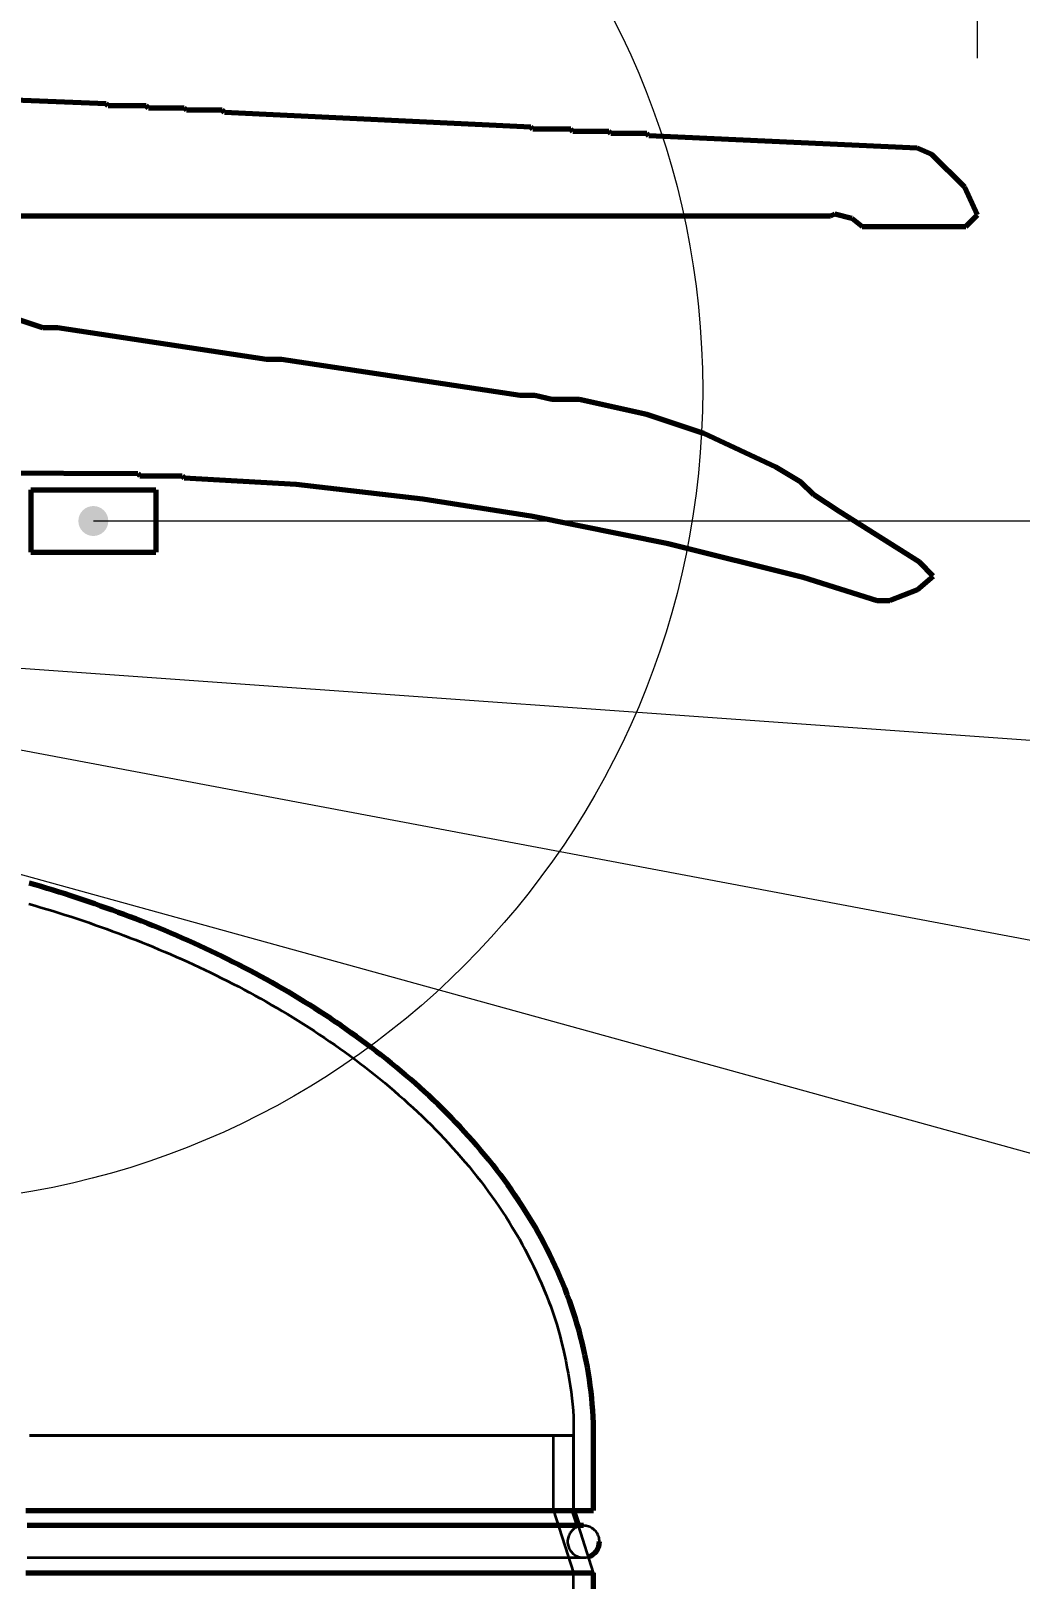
# Model space of a CAD drawing. Header units: millimetres. Extents: x 0 to 2382, y 0 to 420.
# Drawn here: x 174.9 to 214.5, y 311.4 to 373.4 of the extents above; entities that cross this region are included whole.
import ezdxf

# ---------------------------------------------------------------- set-up
doc = ezdxf.new("R2010")
doc.units = ezdxf.units.MM
doc.linetypes.add('IRAM-E-TRAZOS', pattern=[5, 4, -1])
for name, color, linetype, lineweight in [('01-VISIBLE', 7, 'CONTINUOUS', 70), ('02-OCULTA', 4, 'IRAM-E-TRAZOS', 35), ('04-COTA', 3, 'CONTINUOUS', 18), ('08-FINA', 5, 'CONTINUOUS', 18)]:
    doc.layers.add(name, color=color, linetype=linetype, lineweight=lineweight)
doc.styles.add('ISO3098', font='isocpeur.ttf')
doc.dimstyles.new('FLAMA-IRAM', dxfattribs={"dimtxt": 3.5, "dimasz": 3.5, "dimexe": 2, "dimexo": 1.5, "dimgap": 1, "dimtad": 1, "dimdec": 1, "dimtxsty": 'ISO3098', "dimblk": 'IRAM_FLECHA', "dimblk1": 'IRAM_FLECHA', "dimblk2": 'IRAM_FLECHA', "dimcen": 2.5, "dimclrd": 256, "dimclre": 256, "dimclrt": 256, "dimazin": 3, "dimtfac": 1, "dimtmove": 0, "dimatfit": 3, "dimlwd": 18, "dimlwe": 18})

# ---------------------------------------------------------------- blocks, each defined once
blk = doc.blocks.new('IRAM_FLECHA')
blk.add_solid([(0, 0), (-1, 0.125), (-1, -0.125)])

msp = doc.modelspace()

# ---------------------------------------------------------------- hatches: boundary and pattern name
at = {"layer": '08-FINA'}
h = msp.add_hatch(color=7, dxfattribs=at)
h.dxf.hatch_style = 1
edge = h.paths.add_edge_path()
edge.add_arc((177.372, 353.771), 0.6, 0, 360)

# ---------------------------------------------------------------- linework, layer by layer
at = {"layer": '01-VISIBLE'}
for p, q in [((177.882, 370.486), (171.787, 370.741)), ((177.967, 370.406), (177.882, 370.486)), ((179.492, 370.406), (177.967, 370.406)), ((179.577, 370.321), (179.492, 370.406)), ((181.017, 370.321), (179.577, 370.321)), ((181.102, 370.236), (181.017, 370.321)), ((182.542, 370.236), (181.102, 370.236)), ((182.627, 370.151), (182.542, 370.236)), ((194.902, 369.556), (182.627, 370.151)), ((194.987, 369.471), (194.902, 369.556)), ((196.512, 369.471), (194.987, 369.471)), ((196.597, 369.386), (196.512, 369.471)), ((198.032, 369.386), (196.597, 369.386)), ((198.117, 369.301), (198.032, 369.386)), ((199.557, 369.301), (198.117, 369.301)), ((199.642, 369.216), (199.557, 369.301)), ((210.397, 368.711), (199.642, 369.216)), ((210.987, 368.456), (210.397, 368.711)), ((212.302, 367.146), (210.987, 368.456)), ((212.807, 366.041), (212.302, 367.146)), ((206.922, 366.001), (207.092, 366.086)), ((207.092, 366.086), (207.772, 365.916)), ((173.057, 366.001), (206.922, 366.001)), ((207.772, 365.916), (208.192, 365.576)), ((208.192, 365.576), (212.342, 365.576)), ((212.342, 365.576), (212.807, 366.041)), ((175.342, 361.516), (169.927, 363.291)), ((175.937, 361.516), (175.342, 361.516)), ((184.317, 360.246), (175.937, 361.516)), ((184.912, 360.246), (184.317, 360.246)), ((194.477, 358.806), (184.912, 360.246)), ((195.072, 358.806), (194.477, 358.806)), ((195.747, 358.636), (195.072, 358.806)), ((196.847, 358.636), (195.747, 358.636)), ((199.557, 358.041), (196.847, 358.636)), ((201.842, 357.281), (199.557, 358.041)), ((204.722, 355.926), (201.842, 357.281)), ((168.007, 355.734), (179.152, 355.671)), ((179.152, 355.671), (179.237, 355.586)), ((179.237, 355.586), (180.932, 355.586)), ((180.932, 355.586), (181.017, 355.501)), ((205.737, 355.331), (204.722, 355.926)), ((174.872, 355.021), (179.872, 355.021)), ((181.017, 355.501), (185.502, 355.246)), ((185.502, 355.246), (190.582, 354.656)), ((206.247, 354.826), (205.737, 355.331)), ((190.582, 354.656), (194.902, 353.976)), ((207.262, 354.146), (206.247, 354.826)), ((194.902, 353.976), (200.407, 352.876)), ((210.482, 352.116), (207.262, 354.146)), ((174.872, 352.521), (179.872, 352.521)), ((200.407, 352.876), (205.822, 351.521)), ((211.032, 351.566), (210.482, 352.116)), ((205.822, 351.521), (208.787, 350.591)), ((210.397, 351.016), (211.032, 351.566)), ((208.787, 350.591), (209.297, 350.591)), ((209.297, 350.591), (210.397, 351.016)), ((197.422, 314.114), (197.422, 317.114)), ((196.817, 313.504), (196.622, 314.114)), ((197.422, 285.536), (197.422, 311.614))]:
    msp.add_line(p, q, dxfattribs=at)
for points in [[(174.872, 355.021), (174.872, 354.771), (174.872, 354.521), (174.872, 354.271), (174.872, 354.021), (174.872, 353.771), (174.872, 353.521), (174.872, 353.271), (174.872, 353.021), (174.872, 352.771), (174.872, 352.521)], [(179.872, 355.021), (179.872, 354.771), (179.872, 354.521), (179.872, 354.271), (179.872, 354.021), (179.872, 353.771), (179.872, 353.521), (179.872, 353.271), (179.872, 353.021), (179.872, 352.771), (179.872, 352.521)], [(197.422, 317.114), (197.42, 317.366), (197.414, 317.616), (197.403, 317.867), (197.389, 318.118), (197.371, 318.368), (197.348, 318.618), (197.322, 318.868), (197.291, 319.117), (197.256, 319.366), (197.218, 319.614), (197.175, 319.861), (197.129, 320.108), (197.079, 320.354), (197.025, 320.599), (196.967, 320.843), (196.905, 321.087), (196.84, 321.329), (196.77, 321.57), (196.698, 321.811), (196.621, 322.05), (196.541, 322.288), (196.458, 322.525), (196.371, 322.76), (196.28, 322.994), (196.187, 323.227), (196.089, 323.459), (195.989, 323.689), (195.886, 323.918), (195.779, 324.145), (195.669, 324.371), (195.556, 324.595), (195.441, 324.818), (195.322, 325.039), (195.2, 325.258), (195.076, 325.476), (194.949, 325.693), (194.819, 325.908), (194.686, 326.121), (194.551, 326.332), (194.413, 326.542), (194.272, 326.75), (194.13, 326.957), (193.984, 327.161), (193.837, 327.364), (193.687, 327.566), (193.535, 327.766), (193.38, 327.963), (193.224, 328.16), (193.065, 328.354), (192.904, 328.547), (192.741, 328.738), (192.577, 328.927), (192.41, 329.115), (192.241, 329.301), (192.07, 329.485), (191.898, 329.668), (191.724, 329.848), (191.548, 330.027), (191.37, 330.205), (191.191, 330.38), (191.01, 330.554), (190.827, 330.727), (190.643, 330.897), (190.457, 331.066), (190.27, 331.233), (190.081, 331.399), (189.891, 331.563), (189.7, 331.725), (189.507, 331.886), (189.312, 332.045), (189.117, 332.202), (188.92, 332.358), (188.722, 332.512), (188.522, 332.665), (188.322, 332.816), (188.12, 332.965), (187.917, 333.113), (187.713, 333.259), (187.508, 333.403), (187.301, 333.547), (187.094, 333.688), (186.886, 333.828), (186.676, 333.967), (186.466, 334.104), (186.255, 334.239), (186.042, 334.373), (185.829, 334.505), (185.615, 334.636), (185.4, 334.766), (185.184, 334.894), (184.967, 335.02), (184.749, 335.145), (184.531, 335.269), (184.311, 335.391), (184.091, 335.512), (183.87, 335.631), (183.649, 335.749), (183.426, 335.865), (183.203, 335.98), (182.979, 336.094), (182.755, 336.207), (182.53, 336.318), (182.304, 336.427), (182.077, 336.536), (181.85, 336.643), (181.623, 336.748), (181.394, 336.853), (181.165, 336.956), (180.936, 337.057), (180.706, 337.158), (180.475, 337.256), (180.244, 337.354), (180.012, 337.45), (179.779, 337.544), (179.546, 337.638), (179.312, 337.729), (179.078, 337.82), (178.843, 337.909), (178.608, 337.997), (178.373, 338.084), (178.137, 338.17), (177.901, 338.255), (177.664, 338.339), (177.427, 338.422), (177.19, 338.504), (176.952, 338.585), (176.714, 338.665), (176.476, 338.744), (176.238, 338.822), (175.998, 338.899), (175.759, 338.974), (175.519, 339.048), (175.278, 339.119), (175.037, 339.189), (174.796, 339.257)], [(174.672, 314.114), (174.922, 314.114), (175.172, 314.114), (175.422, 314.114), (175.672, 314.114), (175.922, 314.114), (176.172, 314.114), (176.422, 314.114), (176.672, 314.114), (176.922, 314.114), (177.172, 314.114), (177.422, 314.114), (177.672, 314.114), (177.922, 314.114), (178.172, 314.114), (178.422, 314.114), (178.672, 314.114), (178.922, 314.114), (179.172, 314.114), (179.422, 314.114), (179.672, 314.114), (179.922, 314.114), (180.172, 314.114), (180.422, 314.114), (180.672, 314.114), (180.922, 314.114), (181.172, 314.114), (181.422, 314.114), (181.672, 314.114), (181.922, 314.114), (182.172, 314.114), (182.422, 314.114), (182.672, 314.114), (182.922, 314.114), (183.172, 314.114), (183.422, 314.114), (183.672, 314.114), (183.922, 314.114), (184.172, 314.114), (184.422, 314.114), (184.672, 314.114), (184.922, 314.114), (185.172, 314.114), (185.422, 314.114), (185.672, 314.114), (185.922, 314.114), (186.172, 314.114), (186.422, 314.114), (186.672, 314.114), (186.922, 314.114), (187.172, 314.114), (187.422, 314.114), (187.672, 314.114), (187.922, 314.114), (188.172, 314.114), (188.422, 314.114), (188.672, 314.114), (188.922, 314.114), (189.172, 314.114), (189.422, 314.114), (189.672, 314.114), (189.922, 314.114), (190.172, 314.114), (190.422, 314.114), (190.672, 314.114), (190.922, 314.114), (191.172, 314.114), (191.422, 314.114), (191.672, 314.114), (191.922, 314.114), (192.172, 314.114), (192.422, 314.114), (192.672, 314.114), (192.922, 314.114), (193.172, 314.114), (193.422, 314.114), (193.672, 314.114), (193.922, 314.114), (194.172, 314.114), (194.422, 314.114), (194.672, 314.114), (194.922, 314.114), (195.172, 314.114), (195.422, 314.114), (195.672, 314.114), (195.922, 314.114), (196.172, 314.114), (196.422, 314.114), (196.672, 314.114), (196.922, 314.114), (197.172, 314.114), (197.422, 314.114)], [(197.022, 313.504), (196.771, 313.504), (196.52, 313.504), (196.27, 313.504), (196.019, 313.504), (195.768, 313.504), (195.518, 313.504), (195.267, 313.504), (195.016, 313.504), (194.766, 313.504), (194.515, 313.504), (194.264, 313.504), (194.014, 313.504), (193.763, 313.504), (193.512, 313.504), (193.262, 313.504), (193.011, 313.504), (192.76, 313.504), (192.51, 313.504), (192.259, 313.504), (192.008, 313.504), (191.758, 313.504), (191.507, 313.504), (191.256, 313.504), (191.006, 313.504), (190.755, 313.504), (190.504, 313.504), (190.254, 313.504), (190.003, 313.504), (189.752, 313.504), (189.502, 313.504), (189.251, 313.504), (189, 313.504), (188.75, 313.504), (188.499, 313.504), (188.248, 313.504), (187.998, 313.504), (187.747, 313.504), (187.497, 313.504), (187.246, 313.504), (186.995, 313.504), (186.745, 313.504), (186.494, 313.504), (186.243, 313.504), (185.993, 313.504), (185.742, 313.504), (185.491, 313.504), (185.241, 313.504), (184.99, 313.504), (184.739, 313.504), (184.489, 313.504), (184.238, 313.504), (183.987, 313.504), (183.737, 313.504), (183.486, 313.504), (183.235, 313.504), (182.985, 313.504), (182.734, 313.504), (182.483, 313.504), (182.233, 313.504), (181.982, 313.504), (181.731, 313.504), (181.481, 313.504), (181.23, 313.504), (180.979, 313.504), (180.729, 313.504), (180.478, 313.504), (180.227, 313.504), (179.977, 313.504), (179.726, 313.504), (179.475, 313.504), (179.225, 313.504), (178.974, 313.504), (178.723, 313.504), (178.473, 313.504), (178.222, 313.504), (177.971, 313.504), (177.721, 313.504), (177.47, 313.504), (177.219, 313.504), (176.969, 313.504), (176.718, 313.504), (176.467, 313.504), (176.217, 313.504), (175.966, 313.504), (175.715, 313.504), (175.465, 313.504), (175.214, 313.504), (174.963, 313.504), (174.713, 313.504)], [(197.022, 313.504), (196.988, 313.504), (196.953, 313.504), (196.919, 313.504), (196.885, 313.504), (196.851, 313.504), (196.817, 313.504)], [(174.672, 311.614), (174.922, 311.614), (175.172, 311.614), (175.422, 311.614), (175.672, 311.614), (175.922, 311.614), (176.172, 311.614), (176.422, 311.614), (176.672, 311.614), (176.922, 311.614), (177.172, 311.614), (177.422, 311.614), (177.672, 311.614), (177.922, 311.614), (178.172, 311.614), (178.422, 311.614), (178.672, 311.614), (178.922, 311.614), (179.172, 311.614), (179.422, 311.614), (179.672, 311.614), (179.922, 311.614), (180.172, 311.614), (180.422, 311.614), (180.672, 311.614), (180.922, 311.614), (181.172, 311.614), (181.422, 311.614), (181.672, 311.614), (181.922, 311.614), (182.172, 311.614), (182.422, 311.614), (182.672, 311.614), (182.922, 311.614), (183.172, 311.614), (183.422, 311.614), (183.672, 311.614), (183.922, 311.614), (184.172, 311.614), (184.422, 311.614), (184.672, 311.614), (184.922, 311.614), (185.172, 311.614), (185.422, 311.614), (185.672, 311.614), (185.922, 311.614), (186.172, 311.614), (186.422, 311.614), (186.672, 311.614), (186.922, 311.614), (187.172, 311.614), (187.422, 311.614), (187.672, 311.614), (187.922, 311.614), (188.172, 311.614), (188.422, 311.614), (188.672, 311.614), (188.922, 311.614), (189.172, 311.614), (189.422, 311.614), (189.672, 311.614), (189.922, 311.614), (190.172, 311.614), (190.422, 311.614), (190.672, 311.614), (190.922, 311.614), (191.172, 311.614), (191.422, 311.614), (191.672, 311.614), (191.922, 311.614), (192.172, 311.614), (192.422, 311.614), (192.672, 311.614), (192.922, 311.614), (193.172, 311.614), (193.422, 311.614), (193.672, 311.614), (193.922, 311.614), (194.172, 311.614), (194.422, 311.614), (194.672, 311.614), (194.922, 311.614), (195.172, 311.614), (195.422, 311.614), (195.672, 311.614), (195.922, 311.614), (196.172, 311.614), (196.422, 311.614), (196.672, 311.614), (196.922, 311.614), (197.172, 311.614), (197.422, 311.614)]]:
    msp.add_lwpolyline(points, dxfattribs=at)
msp.add_arc((197.022, 312.864), 0.64, -72.25533, 0, dxfattribs=at)
at = {"layer": '02-OCULTA'}
for p, q in [((177.882, 370.486), (171.787, 370.741)), ((177.967, 370.406), (177.882, 370.486)), ((179.492, 370.406), (177.967, 370.406)), ((179.577, 370.321), (179.492, 370.406)), ((181.017, 370.321), (179.577, 370.321)), ((181.102, 370.236), (181.017, 370.321)), ((182.542, 370.236), (181.102, 370.236)), ((182.627, 370.151), (182.542, 370.236)), ((194.902, 369.556), (182.627, 370.151)), ((194.987, 369.471), (194.902, 369.556)), ((196.512, 369.471), (194.987, 369.471)), ((196.597, 369.386), (196.512, 369.471)), ((198.032, 369.386), (196.597, 369.386)), ((198.117, 369.301), (198.032, 369.386)), ((199.557, 369.301), (198.117, 369.301)), ((199.642, 369.216), (199.557, 369.301)), ((210.397, 368.711), (199.642, 369.216)), ((210.987, 368.456), (210.397, 368.711)), ((212.302, 367.146), (210.987, 368.456)), ((212.807, 366.041), (212.302, 367.146)), ((206.922, 366.001), (207.092, 366.086)), ((207.092, 366.086), (207.772, 365.916)), ((173.057, 366.001), (206.922, 366.001)), ((207.772, 365.916), (208.192, 365.576)), ((208.192, 365.576), (212.342, 365.576)), ((212.342, 365.576), (212.807, 366.041)), ((175.342, 361.516), (169.927, 363.291)), ((175.937, 361.516), (175.342, 361.516)), ((184.317, 360.246), (175.937, 361.516)), ((184.912, 360.246), (184.317, 360.246)), ((194.477, 358.806), (184.912, 360.246)), ((195.072, 358.806), (194.477, 358.806)), ((195.747, 358.636), (195.072, 358.806)), ((196.847, 358.636), (195.747, 358.636)), ((199.557, 358.041), (196.847, 358.636)), ((201.842, 357.281), (199.557, 358.041)), ((204.722, 355.926), (201.842, 357.281)), ((164.082, 355.756), (179.152, 355.671)), ((179.152, 355.671), (179.237, 355.586)), ((179.237, 355.586), (180.932, 355.586)), ((180.932, 355.586), (181.017, 355.501)), ((205.737, 355.331), (204.722, 355.926)), ((181.017, 355.501), (185.502, 355.246)), ((185.502, 355.246), (190.582, 354.656)), ((206.247, 354.826), (205.737, 355.331)), ((190.582, 354.656), (194.902, 353.976)), ((207.262, 354.146), (206.247, 354.826)), ((194.902, 353.976), (200.407, 352.876)), ((210.482, 352.116), (207.262, 354.146)), ((200.407, 352.876), (205.822, 351.521)), ((211.032, 351.566), (210.482, 352.116)), ((205.822, 351.521), (208.787, 350.591)), ((210.397, 351.016), (211.032, 351.566)), ((208.787, 350.591), (209.297, 350.591)), ((209.297, 350.591), (210.397, 351.016)), ((195.822, 314.114), (195.822, 317.114)), ((196.622, 314.114), (196.622, 317.114)), ((196.622, 317.114), (196.622, 314.114)), ((195.822, 314.114), (196.622, 311.614)), ((197.422, 311.614), (196.817, 313.504)), ((196.622, 153.471), (196.622, 311.614))]:
    msp.add_line(p, q, dxfattribs=at)
for points in [[(174.872, 352.521), (174.872, 352.771), (174.872, 353.021), (174.872, 353.271), (174.872, 353.521), (174.872, 353.771), (174.872, 354.021), (174.872, 354.271), (174.872, 354.521), (174.872, 354.771), (174.872, 355.021)], [(179.872, 352.521), (179.872, 352.771), (179.872, 353.021), (179.872, 353.271), (179.872, 353.521), (179.872, 353.771), (179.872, 354.021), (179.872, 354.271), (179.872, 354.521), (179.872, 354.771), (179.872, 355.021)], [(174.79, 338.428), (175.031, 338.358), (175.272, 338.287), (175.513, 338.214), (175.753, 338.141), (175.993, 338.066), (176.232, 337.99), (176.471, 337.913), (176.709, 337.834), (176.948, 337.754), (177.185, 337.673), (177.423, 337.591), (177.66, 337.508), (177.896, 337.423), (178.132, 337.337), (178.367, 337.25), (178.603, 337.161), (178.837, 337.071), (179.071, 336.98), (179.305, 336.888), (179.538, 336.794), (179.77, 336.699), (180.002, 336.602), (180.233, 336.505), (180.464, 336.405), (180.694, 336.305), (180.924, 336.203), (181.153, 336.1), (181.381, 335.996), (181.609, 335.89), (181.836, 335.783), (182.063, 335.674), (182.288, 335.564), (182.514, 335.452), (182.738, 335.339), (182.962, 335.225), (183.184, 335.109), (183.407, 334.992), (183.628, 334.874), (183.849, 334.754), (184.068, 334.632), (184.287, 334.509), (184.506, 334.385), (184.723, 334.259), (184.939, 334.131), (185.155, 334.002), (185.369, 333.872), (185.583, 333.74), (185.796, 333.606), (186.007, 333.471), (186.218, 333.334), (186.428, 333.196), (186.637, 333.056), (186.844, 332.915), (187.051, 332.772), (187.256, 332.627), (187.46, 332.481), (187.663, 332.333), (187.865, 332.184), (188.066, 332.033), (188.265, 331.88), (188.463, 331.726), (188.66, 331.57), (188.856, 331.412), (189.05, 331.253), (189.242, 331.092), (189.434, 330.929), (189.623, 330.764), (189.812, 330.598), (189.998, 330.43), (190.184, 330.26), (190.367, 330.089), (190.549, 329.916), (190.729, 329.741), (190.908, 329.564), (191.085, 329.386), (191.26, 329.206), (191.433, 329.024), (191.604, 328.84), (191.773, 328.654), (191.941, 328.467), (192.106, 328.278), (192.269, 328.087), (192.43, 327.894), (192.589, 327.7), (192.746, 327.503), (192.9, 327.305), (193.052, 327.106), (193.202, 326.904), (193.35, 326.701), (193.495, 326.496), (193.637, 326.289), (193.777, 326.08), (193.914, 325.87), (194.049, 325.658), (194.18, 325.444), (194.309, 325.228), (194.435, 325.011), (194.558, 324.792), (194.677, 324.571), (194.794, 324.348), (194.907, 324.124), (195.018, 323.899), (195.125, 323.672), (195.23, 323.443), (195.331, 323.214), (195.43, 322.983), (195.525, 322.75), (195.617, 322.517), (195.706, 322.282), (195.79, 322.045), (195.87, 321.807), (195.945, 321.567), (196.016, 321.326), (196.082, 321.084), (196.143, 320.84), (196.201, 320.596), (196.254, 320.35), (196.305, 320.104), (196.353, 319.858), (196.398, 319.611), (196.442, 319.364), (196.484, 319.116), (196.524, 318.868), (196.558, 318.619), (196.584, 318.369), (196.601, 318.119), (196.612, 317.868), (196.618, 317.617), (196.621, 317.366), (196.622, 317.114)], [(195.822, 317.114), (195.571, 317.114), (195.321, 317.114), (195.071, 317.114), (194.821, 317.114), (194.571, 317.114), (194.321, 317.114), (194.07, 317.114), (193.82, 317.114), (193.57, 317.114), (193.32, 317.114), (193.07, 317.114), (192.82, 317.114), (192.569, 317.114), (192.319, 317.114), (192.069, 317.114), (191.819, 317.114), (191.569, 317.114), (191.319, 317.114), (191.068, 317.114), (190.818, 317.114), (190.568, 317.114), (190.318, 317.114), (190.068, 317.114), (189.818, 317.114), (189.567, 317.114), (189.317, 317.114), (189.067, 317.114), (188.817, 317.114), (188.567, 317.114), (188.317, 317.114), (188.066, 317.114), (187.816, 317.114), (187.566, 317.114), (187.316, 317.114), (187.066, 317.114), (186.816, 317.114), (186.565, 317.114), (186.315, 317.114), (186.065, 317.114), (185.815, 317.114), (185.565, 317.114), (185.314, 317.114), (185.064, 317.114), (184.814, 317.114), (184.564, 317.114), (184.314, 317.114), (184.064, 317.114), (183.813, 317.114), (183.563, 317.114), (183.313, 317.114), (183.063, 317.114), (182.813, 317.114), (182.563, 317.114), (182.312, 317.114), (182.062, 317.114), (181.812, 317.114), (181.562, 317.114), (181.312, 317.114), (181.062, 317.114), (180.811, 317.114), (180.561, 317.114), (180.311, 317.114), (180.061, 317.114), (179.811, 317.114), (179.561, 317.114), (179.31, 317.114), (179.06, 317.114), (178.81, 317.114), (178.56, 317.114), (178.31, 317.114), (178.06, 317.114), (177.809, 317.114), (177.559, 317.114), (177.309, 317.114), (177.059, 317.114), (176.809, 317.114), (176.559, 317.114), (176.308, 317.114), (176.058, 317.114), (175.808, 317.114), (175.558, 317.114), (175.308, 317.114), (175.058, 317.114), (174.807, 317.114)], [(174.807, 317.114), (175.058, 317.114), (175.308, 317.114), (175.558, 317.114), (175.808, 317.114), (176.058, 317.114), (176.308, 317.114), (176.559, 317.114), (176.809, 317.114), (177.059, 317.114), (177.309, 317.114), (177.559, 317.114), (177.809, 317.114), (178.06, 317.114), (178.31, 317.114), (178.56, 317.114), (178.81, 317.114), (179.06, 317.114), (179.31, 317.114), (179.561, 317.114), (179.811, 317.114), (180.061, 317.114), (180.311, 317.114), (180.561, 317.114), (180.811, 317.114), (181.062, 317.114), (181.312, 317.114), (181.562, 317.114), (181.812, 317.114), (182.062, 317.114), (182.312, 317.114), (182.563, 317.114), (182.813, 317.114), (183.063, 317.114), (183.313, 317.114), (183.563, 317.114), (183.813, 317.114), (184.064, 317.114), (184.314, 317.114), (184.564, 317.114), (184.814, 317.114), (185.064, 317.114), (185.314, 317.114), (185.565, 317.114), (185.815, 317.114), (186.065, 317.114), (186.315, 317.114), (186.565, 317.114), (186.816, 317.114), (187.066, 317.114), (187.316, 317.114), (187.566, 317.114), (187.816, 317.114), (188.066, 317.114), (188.317, 317.114), (188.567, 317.114), (188.817, 317.114), (189.067, 317.114), (189.317, 317.114), (189.567, 317.114), (189.818, 317.114), (190.068, 317.114), (190.318, 317.114), (190.568, 317.114), (190.818, 317.114), (191.068, 317.114), (191.319, 317.114), (191.569, 317.114), (191.819, 317.114), (192.069, 317.114), (192.319, 317.114), (192.569, 317.114), (192.82, 317.114), (193.07, 317.114), (193.32, 317.114), (193.57, 317.114), (193.82, 317.114), (194.07, 317.114), (194.321, 317.114), (194.571, 317.114), (194.821, 317.114), (195.071, 317.114), (195.321, 317.114), (195.571, 317.114), (195.822, 317.114)], [(196.622, 317.114), (196.371, 317.114), (196.121, 317.114), (195.87, 317.114), (195.62, 317.114), (195.369, 317.114), (195.119, 317.114), (194.868, 317.114), (194.618, 317.114), (194.367, 317.114), (194.117, 317.114), (193.866, 317.114), (193.616, 317.114), (193.365, 317.114), (193.115, 317.114), (192.864, 317.114), (192.614, 317.114), (192.363, 317.114), (192.113, 317.114), (191.862, 317.114), (191.612, 317.114), (191.361, 317.114), (191.111, 317.114), (190.86, 317.114), (190.61, 317.114), (190.359, 317.114), (190.109, 317.114), (189.858, 317.114), (189.608, 317.114), (189.357, 317.114), (189.107, 317.114), (188.856, 317.114), (188.606, 317.114), (188.355, 317.114), (188.105, 317.114), (187.854, 317.114), (187.604, 317.114), (187.353, 317.114), (187.103, 317.114), (186.852, 317.114), (186.602, 317.114), (186.351, 317.114), (186.101, 317.114), (185.85, 317.114), (185.6, 317.114), (185.349, 317.114), (185.099, 317.114), (184.848, 317.114), (184.598, 317.114), (184.347, 317.114), (184.097, 317.114), (183.846, 317.114), (183.596, 317.114), (183.345, 317.114), (183.095, 317.114), (182.844, 317.114), (182.594, 317.114), (182.343, 317.114), (182.093, 317.114), (181.842, 317.114), (181.592, 317.114), (181.341, 317.114), (181.091, 317.114), (180.84, 317.114), (180.59, 317.114), (180.339, 317.114), (180.089, 317.114), (179.838, 317.114), (179.588, 317.114), (179.337, 317.114), (179.087, 317.114), (178.836, 317.114), (178.586, 317.114), (178.335, 317.114), (178.085, 317.114), (177.834, 317.114), (177.584, 317.114), (177.333, 317.114), (177.083, 317.114), (176.832, 317.114), (176.582, 317.114), (176.331, 317.114), (176.081, 317.114), (175.83, 317.114), (175.58, 317.114), (175.329, 317.114), (175.079, 317.114), (174.828, 317.114)], [(174.828, 317.114), (175.079, 317.114), (175.329, 317.114), (175.58, 317.114), (175.83, 317.114), (176.081, 317.114), (176.331, 317.114), (176.582, 317.114), (176.832, 317.114), (177.083, 317.114), (177.333, 317.114), (177.584, 317.114), (177.834, 317.114), (178.085, 317.114), (178.335, 317.114), (178.586, 317.114), (178.836, 317.114), (179.087, 317.114), (179.337, 317.114), (179.588, 317.114), (179.838, 317.114), (180.089, 317.114), (180.339, 317.114), (180.59, 317.114), (180.84, 317.114), (181.091, 317.114), (181.341, 317.114), (181.592, 317.114), (181.842, 317.114), (182.093, 317.114), (182.343, 317.114), (182.594, 317.114), (182.844, 317.114), (183.095, 317.114), (183.345, 317.114), (183.596, 317.114), (183.846, 317.114), (184.097, 317.114), (184.347, 317.114), (184.598, 317.114), (184.848, 317.114), (185.099, 317.114), (185.349, 317.114), (185.6, 317.114), (185.85, 317.114), (186.101, 317.114), (186.351, 317.114), (186.602, 317.114), (186.852, 317.114), (187.103, 317.114), (187.353, 317.114), (187.604, 317.114), (187.854, 317.114), (188.105, 317.114), (188.355, 317.114), (188.606, 317.114), (188.856, 317.114), (189.107, 317.114), (189.357, 317.114), (189.608, 317.114), (189.858, 317.114), (190.109, 317.114), (190.359, 317.114), (190.61, 317.114), (190.86, 317.114), (191.111, 317.114), (191.361, 317.114), (191.612, 317.114), (191.862, 317.114), (192.113, 317.114), (192.363, 317.114), (192.614, 317.114), (192.864, 317.114), (193.115, 317.114), (193.365, 317.114), (193.616, 317.114), (193.866, 317.114), (194.117, 317.114), (194.367, 317.114), (194.618, 317.114), (194.868, 317.114), (195.119, 317.114), (195.369, 317.114), (195.62, 317.114), (195.87, 317.114), (196.121, 317.114), (196.371, 317.114), (196.622, 317.114)], [(197.422, 314.114), (197.172, 314.114), (196.922, 314.114), (196.672, 314.114), (196.422, 314.114), (196.172, 314.114), (195.922, 314.114), (195.672, 314.114), (195.422, 314.114), (195.172, 314.114), (194.922, 314.114), (194.672, 314.114), (194.422, 314.114), (194.172, 314.114), (193.922, 314.114), (193.672, 314.114), (193.422, 314.114), (193.172, 314.114), (192.922, 314.114), (192.672, 314.114), (192.422, 314.114), (192.172, 314.114), (191.922, 314.114), (191.672, 314.114), (191.422, 314.114), (191.172, 314.114), (190.922, 314.114), (190.672, 314.114), (190.422, 314.114), (190.172, 314.114), (189.922, 314.114), (189.672, 314.114), (189.422, 314.114), (189.172, 314.114), (188.922, 314.114), (188.672, 314.114), (188.422, 314.114), (188.172, 314.114), (187.922, 314.114), (187.672, 314.114), (187.422, 314.114), (187.172, 314.114), (186.922, 314.114), (186.672, 314.114), (186.422, 314.114), (186.172, 314.114), (185.922, 314.114), (185.672, 314.114), (185.422, 314.114), (185.172, 314.114), (184.922, 314.114), (184.672, 314.114), (184.422, 314.114), (184.172, 314.114), (183.922, 314.114), (183.672, 314.114), (183.422, 314.114), (183.172, 314.114), (182.922, 314.114), (182.672, 314.114), (182.422, 314.114), (182.172, 314.114), (181.922, 314.114), (181.672, 314.114), (181.422, 314.114), (181.172, 314.114), (180.922, 314.114), (180.672, 314.114), (180.422, 314.114), (180.172, 314.114), (179.922, 314.114), (179.672, 314.114), (179.422, 314.114), (179.172, 314.114), (178.922, 314.114), (178.672, 314.114), (178.422, 314.114), (178.172, 314.114), (177.922, 314.114), (177.672, 314.114), (177.422, 314.114), (177.172, 314.114), (176.922, 314.114), (176.672, 314.114), (176.422, 314.114), (176.172, 314.114), (175.922, 314.114), (175.672, 314.114), (175.422, 314.114), (175.172, 314.114), (174.922, 314.114), (174.672, 314.114)], [(195.822, 314.114), (195.571, 314.114), (195.321, 314.114), (195.071, 314.114), (194.821, 314.114), (194.571, 314.114), (194.321, 314.114), (194.07, 314.114), (193.82, 314.114), (193.57, 314.114), (193.32, 314.114), (193.07, 314.114), (192.82, 314.114), (192.569, 314.114), (192.319, 314.114), (192.069, 314.114), (191.819, 314.114), (191.569, 314.114), (191.319, 314.114), (191.068, 314.114), (190.818, 314.114), (190.568, 314.114), (190.318, 314.114), (190.068, 314.114), (189.818, 314.114), (189.567, 314.114), (189.317, 314.114), (189.067, 314.114), (188.817, 314.114), (188.567, 314.114), (188.317, 314.114), (188.066, 314.114), (187.816, 314.114), (187.566, 314.114), (187.316, 314.114), (187.066, 314.114), (186.816, 314.114), (186.565, 314.114), (186.315, 314.114), (186.065, 314.114), (185.815, 314.114), (185.565, 314.114), (185.314, 314.114), (185.064, 314.114), (184.814, 314.114), (184.564, 314.114), (184.314, 314.114), (184.064, 314.114), (183.813, 314.114), (183.563, 314.114), (183.313, 314.114), (183.063, 314.114), (182.813, 314.114), (182.563, 314.114), (182.312, 314.114), (182.062, 314.114), (181.812, 314.114), (181.562, 314.114), (181.312, 314.114), (181.062, 314.114), (180.811, 314.114), (180.561, 314.114), (180.311, 314.114), (180.061, 314.114), (179.811, 314.114), (179.561, 314.114), (179.31, 314.114), (179.06, 314.114), (178.81, 314.114), (178.56, 314.114), (178.31, 314.114), (178.06, 314.114), (177.809, 314.114), (177.559, 314.114), (177.309, 314.114), (177.059, 314.114), (176.809, 314.114), (176.559, 314.114), (176.308, 314.114), (176.058, 314.114), (175.808, 314.114), (175.558, 314.114), (175.308, 314.114), (175.058, 314.114), (174.807, 314.114)], [(174.807, 314.114), (175.058, 314.114), (175.308, 314.114), (175.558, 314.114), (175.808, 314.114), (176.058, 314.114), (176.308, 314.114), (176.559, 314.114), (176.809, 314.114), (177.059, 314.114), (177.309, 314.114), (177.559, 314.114), (177.809, 314.114), (178.06, 314.114), (178.31, 314.114), (178.56, 314.114), (178.81, 314.114), (179.06, 314.114), (179.31, 314.114), (179.561, 314.114), (179.811, 314.114), (180.061, 314.114), (180.311, 314.114), (180.561, 314.114), (180.811, 314.114), (181.062, 314.114), (181.312, 314.114), (181.562, 314.114), (181.812, 314.114), (182.062, 314.114), (182.312, 314.114), (182.563, 314.114), (182.813, 314.114), (183.063, 314.114), (183.313, 314.114), (183.563, 314.114), (183.813, 314.114), (184.064, 314.114), (184.314, 314.114), (184.564, 314.114), (184.814, 314.114), (185.064, 314.114), (185.314, 314.114), (185.565, 314.114), (185.815, 314.114), (186.065, 314.114), (186.315, 314.114), (186.565, 314.114), (186.816, 314.114), (187.066, 314.114), (187.316, 314.114), (187.566, 314.114), (187.816, 314.114), (188.066, 314.114), (188.317, 314.114), (188.567, 314.114), (188.817, 314.114), (189.067, 314.114), (189.317, 314.114), (189.567, 314.114), (189.818, 314.114), (190.068, 314.114), (190.318, 314.114), (190.568, 314.114), (190.818, 314.114), (191.068, 314.114), (191.319, 314.114), (191.569, 314.114), (191.819, 314.114), (192.069, 314.114), (192.319, 314.114), (192.569, 314.114), (192.82, 314.114), (193.07, 314.114), (193.32, 314.114), (193.57, 314.114), (193.82, 314.114), (194.07, 314.114), (194.321, 314.114), (194.571, 314.114), (194.821, 314.114), (195.071, 314.114), (195.321, 314.114), (195.571, 314.114), (195.822, 314.114)], [(196.622, 314.114), (196.371, 314.114), (196.121, 314.114), (195.87, 314.114), (195.62, 314.114), (195.369, 314.114), (195.119, 314.114), (194.868, 314.114), (194.618, 314.114), (194.367, 314.114), (194.117, 314.114), (193.866, 314.114), (193.616, 314.114), (193.365, 314.114), (193.115, 314.114), (192.864, 314.114), (192.614, 314.114), (192.363, 314.114), (192.113, 314.114), (191.862, 314.114), (191.612, 314.114), (191.361, 314.114), (191.111, 314.114), (190.86, 314.114), (190.61, 314.114), (190.359, 314.114), (190.109, 314.114), (189.858, 314.114), (189.608, 314.114), (189.357, 314.114), (189.107, 314.114), (188.856, 314.114), (188.606, 314.114), (188.355, 314.114), (188.105, 314.114), (187.854, 314.114), (187.604, 314.114), (187.353, 314.114), (187.103, 314.114), (186.852, 314.114), (186.602, 314.114), (186.351, 314.114), (186.101, 314.114), (185.85, 314.114), (185.6, 314.114), (185.349, 314.114), (185.099, 314.114), (184.848, 314.114), (184.598, 314.114), (184.347, 314.114), (184.097, 314.114), (183.846, 314.114), (183.596, 314.114), (183.345, 314.114), (183.095, 314.114), (182.844, 314.114), (182.594, 314.114), (182.343, 314.114), (182.093, 314.114), (181.842, 314.114), (181.592, 314.114), (181.341, 314.114), (181.091, 314.114), (180.84, 314.114), (180.59, 314.114), (180.339, 314.114), (180.089, 314.114), (179.838, 314.114), (179.588, 314.114), (179.337, 314.114), (179.087, 314.114), (178.836, 314.114), (178.586, 314.114), (178.335, 314.114), (178.085, 314.114), (177.834, 314.114), (177.584, 314.114), (177.333, 314.114), (177.083, 314.114), (176.832, 314.114), (176.582, 314.114), (176.331, 314.114), (176.081, 314.114), (175.83, 314.114), (175.58, 314.114), (175.329, 314.114), (175.079, 314.114), (174.828, 314.114)], [(174.828, 314.114), (175.079, 314.114), (175.329, 314.114), (175.58, 314.114), (175.83, 314.114), (176.081, 314.114), (176.331, 314.114), (176.582, 314.114), (176.832, 314.114), (177.083, 314.114), (177.333, 314.114), (177.584, 314.114), (177.834, 314.114), (178.085, 314.114), (178.335, 314.114), (178.586, 314.114), (178.836, 314.114), (179.087, 314.114), (179.337, 314.114), (179.588, 314.114), (179.838, 314.114), (180.089, 314.114), (180.339, 314.114), (180.59, 314.114), (180.84, 314.114), (181.091, 314.114), (181.341, 314.114), (181.592, 314.114), (181.842, 314.114), (182.093, 314.114), (182.343, 314.114), (182.594, 314.114), (182.844, 314.114), (183.095, 314.114), (183.345, 314.114), (183.596, 314.114), (183.846, 314.114), (184.097, 314.114), (184.347, 314.114), (184.598, 314.114), (184.848, 314.114), (185.099, 314.114), (185.349, 314.114), (185.6, 314.114), (185.85, 314.114), (186.101, 314.114), (186.351, 314.114), (186.602, 314.114), (186.852, 314.114), (187.103, 314.114), (187.353, 314.114), (187.604, 314.114), (187.854, 314.114), (188.105, 314.114), (188.355, 314.114), (188.606, 314.114), (188.856, 314.114), (189.107, 314.114), (189.357, 314.114), (189.608, 314.114), (189.858, 314.114), (190.109, 314.114), (190.359, 314.114), (190.61, 314.114), (190.86, 314.114), (191.111, 314.114), (191.361, 314.114), (191.612, 314.114), (191.862, 314.114), (192.113, 314.114), (192.363, 314.114), (192.614, 314.114), (192.864, 314.114), (193.115, 314.114), (193.365, 314.114), (193.616, 314.114), (193.866, 314.114), (194.117, 314.114), (194.367, 314.114), (194.618, 314.114), (194.868, 314.114), (195.119, 314.114), (195.369, 314.114), (195.62, 314.114), (195.87, 314.114), (196.121, 314.114), (196.371, 314.114), (196.622, 314.114)], [(196.622, 314.114), (196.371, 314.114), (196.121, 314.114), (195.87, 314.114), (195.62, 314.114), (195.369, 314.114), (195.119, 314.114), (194.868, 314.114), (194.618, 314.114), (194.367, 314.114), (194.117, 314.114), (193.866, 314.114), (193.616, 314.114), (193.365, 314.114), (193.115, 314.114), (192.864, 314.114), (192.614, 314.114), (192.363, 314.114), (192.113, 314.114), (191.862, 314.114), (191.612, 314.114), (191.361, 314.114), (191.111, 314.114), (190.86, 314.114), (190.61, 314.114), (190.359, 314.114), (190.109, 314.114), (189.858, 314.114), (189.608, 314.114), (189.357, 314.114), (189.107, 314.114), (188.856, 314.114), (188.606, 314.114), (188.355, 314.114), (188.105, 314.114), (187.854, 314.114), (187.604, 314.114), (187.353, 314.114), (187.103, 314.114), (186.852, 314.114), (186.602, 314.114), (186.351, 314.114), (186.101, 314.114), (185.85, 314.114), (185.6, 314.114), (185.349, 314.114), (185.099, 314.114), (184.848, 314.114), (184.598, 314.114), (184.347, 314.114), (184.097, 314.114), (183.846, 314.114), (183.596, 314.114), (183.345, 314.114), (183.095, 314.114), (182.844, 314.114), (182.594, 314.114), (182.343, 314.114), (182.093, 314.114), (181.842, 314.114), (181.592, 314.114), (181.341, 314.114), (181.091, 314.114), (180.84, 314.114), (180.59, 314.114), (180.339, 314.114), (180.089, 314.114), (179.838, 314.114), (179.588, 314.114), (179.337, 314.114), (179.087, 314.114), (178.836, 314.114), (178.586, 314.114), (178.335, 314.114), (178.085, 314.114), (177.834, 314.114), (177.584, 314.114), (177.333, 314.114), (177.083, 314.114), (176.832, 314.114), (176.582, 314.114), (176.331, 314.114), (176.081, 314.114), (175.83, 314.114), (175.58, 314.114), (175.329, 314.114), (175.079, 314.114), (174.828, 314.114)], [(174.828, 314.114), (175.079, 314.114), (175.329, 314.114), (175.58, 314.114), (175.83, 314.114), (176.081, 314.114), (176.331, 314.114), (176.582, 314.114), (176.832, 314.114), (177.083, 314.114), (177.333, 314.114), (177.584, 314.114), (177.834, 314.114), (178.085, 314.114), (178.335, 314.114), (178.586, 314.114), (178.836, 314.114), (179.087, 314.114), (179.337, 314.114), (179.588, 314.114), (179.838, 314.114), (180.089, 314.114), (180.339, 314.114), (180.59, 314.114), (180.84, 314.114), (181.091, 314.114), (181.341, 314.114), (181.592, 314.114), (181.842, 314.114), (182.093, 314.114), (182.343, 314.114), (182.594, 314.114), (182.844, 314.114), (183.095, 314.114), (183.345, 314.114), (183.596, 314.114), (183.846, 314.114), (184.097, 314.114), (184.347, 314.114), (184.598, 314.114), (184.848, 314.114), (185.099, 314.114), (185.349, 314.114), (185.6, 314.114), (185.85, 314.114), (186.101, 314.114), (186.351, 314.114), (186.602, 314.114), (186.852, 314.114), (187.103, 314.114), (187.353, 314.114), (187.604, 314.114), (187.854, 314.114), (188.105, 314.114), (188.355, 314.114), (188.606, 314.114), (188.856, 314.114), (189.107, 314.114), (189.357, 314.114), (189.608, 314.114), (189.858, 314.114), (190.109, 314.114), (190.359, 314.114), (190.61, 314.114), (190.86, 314.114), (191.111, 314.114), (191.361, 314.114), (191.612, 314.114), (191.862, 314.114), (192.113, 314.114), (192.363, 314.114), (192.614, 314.114), (192.864, 314.114), (193.115, 314.114), (193.365, 314.114), (193.616, 314.114), (193.866, 314.114), (194.117, 314.114), (194.367, 314.114), (194.618, 314.114), (194.868, 314.114), (195.119, 314.114), (195.369, 314.114), (195.62, 314.114), (195.87, 314.114), (196.121, 314.114), (196.371, 314.114), (196.622, 314.114)], [(196.817, 313.504), (196.567, 313.504), (196.317, 313.504), (196.066, 313.504), (195.816, 313.504), (195.566, 313.504), (195.316, 313.504), (195.066, 313.504), (194.816, 313.504), (194.566, 313.504), (194.316, 313.504), (194.065, 313.504), (193.815, 313.504), (193.565, 313.504), (193.315, 313.504), (193.065, 313.504), (192.815, 313.504), (192.565, 313.504), (192.314, 313.504), (192.064, 313.504), (191.814, 313.504), (191.564, 313.504), (191.314, 313.504), (191.064, 313.504), (190.814, 313.504), (190.564, 313.504), (190.313, 313.504), (190.063, 313.504), (189.813, 313.504), (189.563, 313.504), (189.313, 313.504), (189.063, 313.504), (188.813, 313.504), (188.562, 313.504), (188.312, 313.504), (188.062, 313.504), (187.812, 313.504), (187.562, 313.504), (187.312, 313.504), (187.062, 313.504), (186.811, 313.504), (186.561, 313.504), (186.311, 313.504), (186.061, 313.504), (185.811, 313.504), (185.561, 313.504), (185.311, 313.504), (185.061, 313.504), (184.81, 313.504), (184.56, 313.504), (184.31, 313.504), (184.06, 313.504), (183.81, 313.504), (183.56, 313.504), (183.31, 313.504), (183.059, 313.504), (182.809, 313.504), (182.559, 313.504), (182.309, 313.504), (182.059, 313.504), (181.809, 313.504), (181.559, 313.504), (181.309, 313.504), (181.058, 313.504), (180.808, 313.504), (180.558, 313.504), (180.308, 313.504), (180.058, 313.504), (179.808, 313.504), (179.558, 313.504), (179.307, 313.504), (179.057, 313.504), (178.807, 313.504), (178.557, 313.504), (178.307, 313.504), (178.057, 313.504), (177.807, 313.504), (177.557, 313.504), (177.306, 313.504), (177.056, 313.504), (176.806, 313.504), (176.556, 313.504), (176.306, 313.504), (176.056, 313.504), (175.806, 313.504), (175.555, 313.504), (175.305, 313.504), (175.055, 313.504), (174.805, 313.504)], [(174.713, 312.224), (174.963, 312.224), (175.214, 312.224), (175.465, 312.224), (175.715, 312.224), (175.966, 312.224), (176.217, 312.224), (176.467, 312.224), (176.718, 312.224), (176.969, 312.224), (177.219, 312.224), (177.47, 312.224), (177.721, 312.224), (177.971, 312.224), (178.222, 312.224), (178.473, 312.224), (178.723, 312.224), (178.974, 312.224), (179.225, 312.224), (179.475, 312.224), (179.726, 312.224), (179.977, 312.224), (180.227, 312.224), (180.478, 312.224), (180.729, 312.224), (180.979, 312.224), (181.23, 312.224), (181.481, 312.224), (181.731, 312.224), (181.982, 312.224), (182.233, 312.224), (182.483, 312.224), (182.734, 312.224), (182.985, 312.224), (183.235, 312.224), (183.486, 312.224), (183.737, 312.224), (183.987, 312.224), (184.238, 312.224), (184.489, 312.224), (184.739, 312.224), (184.99, 312.224), (185.241, 312.224), (185.491, 312.224), (185.742, 312.224), (185.993, 312.224), (186.243, 312.224), (186.494, 312.224), (186.745, 312.224), (186.995, 312.224), (187.246, 312.224), (187.497, 312.224), (187.747, 312.224), (187.998, 312.224), (188.248, 312.224), (188.499, 312.224), (188.75, 312.224), (189, 312.224), (189.251, 312.224), (189.502, 312.224), (189.752, 312.224), (190.003, 312.224), (190.254, 312.224), (190.504, 312.224), (190.755, 312.224), (191.006, 312.224), (191.256, 312.224), (191.507, 312.224), (191.758, 312.224), (192.008, 312.224), (192.259, 312.224), (192.51, 312.224), (192.76, 312.224), (193.011, 312.224), (193.262, 312.224), (193.512, 312.224), (193.763, 312.224), (194.014, 312.224), (194.264, 312.224), (194.515, 312.224), (194.766, 312.224), (195.016, 312.224), (195.267, 312.224), (195.518, 312.224), (195.768, 312.224), (196.019, 312.224), (196.27, 312.224), (196.52, 312.224), (196.771, 312.224), (197.022, 312.224)], [(174.713, 312.224), (174.963, 312.224), (175.214, 312.224), (175.465, 312.224), (175.715, 312.224), (175.966, 312.224), (176.217, 312.224), (176.467, 312.224), (176.718, 312.224), (176.969, 312.224), (177.219, 312.224), (177.47, 312.224), (177.721, 312.224), (177.971, 312.224), (178.222, 312.224), (178.473, 312.224), (178.723, 312.224), (178.974, 312.224), (179.225, 312.224), (179.475, 312.224), (179.726, 312.224), (179.977, 312.224), (180.227, 312.224), (180.478, 312.224), (180.729, 312.224), (180.979, 312.224), (181.23, 312.224), (181.481, 312.224), (181.731, 312.224), (181.982, 312.224), (182.233, 312.224), (182.483, 312.224), (182.734, 312.224), (182.985, 312.224), (183.235, 312.224), (183.486, 312.224), (183.737, 312.224), (183.987, 312.224), (184.238, 312.224), (184.489, 312.224), (184.739, 312.224), (184.99, 312.224), (185.241, 312.224), (185.491, 312.224), (185.742, 312.224), (185.993, 312.224), (186.243, 312.224), (186.494, 312.224), (186.745, 312.224), (186.995, 312.224), (187.246, 312.224), (187.497, 312.224), (187.747, 312.224), (187.998, 312.224), (188.248, 312.224), (188.499, 312.224), (188.75, 312.224), (189, 312.224), (189.251, 312.224), (189.502, 312.224), (189.752, 312.224), (190.003, 312.224), (190.254, 312.224), (190.504, 312.224), (190.755, 312.224), (191.006, 312.224), (191.256, 312.224), (191.507, 312.224), (191.758, 312.224), (192.008, 312.224), (192.259, 312.224), (192.51, 312.224), (192.76, 312.224), (193.011, 312.224), (193.262, 312.224), (193.512, 312.224), (193.763, 312.224), (194.014, 312.224), (194.264, 312.224), (194.515, 312.224), (194.766, 312.224), (195.016, 312.224), (195.267, 312.224), (195.518, 312.224), (195.768, 312.224), (196.019, 312.224), (196.27, 312.224), (196.52, 312.224), (196.771, 312.224), (197.022, 312.224)], [(197.422, 311.614), (197.172, 311.614), (196.922, 311.614), (196.672, 311.614), (196.422, 311.614), (196.172, 311.614), (195.922, 311.614), (195.672, 311.614), (195.422, 311.614), (195.172, 311.614), (194.922, 311.614), (194.672, 311.614), (194.422, 311.614), (194.172, 311.614), (193.922, 311.614), (193.672, 311.614), (193.422, 311.614), (193.172, 311.614), (192.922, 311.614), (192.672, 311.614), (192.422, 311.614), (192.172, 311.614), (191.922, 311.614), (191.672, 311.614), (191.422, 311.614), (191.172, 311.614), (190.922, 311.614), (190.672, 311.614), (190.422, 311.614), (190.172, 311.614), (189.922, 311.614), (189.672, 311.614), (189.422, 311.614), (189.172, 311.614), (188.922, 311.614), (188.672, 311.614), (188.422, 311.614), (188.172, 311.614), (187.922, 311.614), (187.672, 311.614), (187.422, 311.614), (187.172, 311.614), (186.922, 311.614), (186.672, 311.614), (186.422, 311.614), (186.172, 311.614), (185.922, 311.614), (185.672, 311.614), (185.422, 311.614), (185.172, 311.614), (184.922, 311.614), (184.672, 311.614), (184.422, 311.614), (184.172, 311.614), (183.922, 311.614), (183.672, 311.614), (183.422, 311.614), (183.172, 311.614), (182.922, 311.614), (182.672, 311.614), (182.422, 311.614), (182.172, 311.614), (181.922, 311.614), (181.672, 311.614), (181.422, 311.614), (181.172, 311.614), (180.922, 311.614), (180.672, 311.614), (180.422, 311.614), (180.172, 311.614), (179.922, 311.614), (179.672, 311.614), (179.422, 311.614), (179.172, 311.614), (178.922, 311.614), (178.672, 311.614), (178.422, 311.614), (178.172, 311.614), (177.922, 311.614), (177.672, 311.614), (177.422, 311.614), (177.172, 311.614), (176.922, 311.614), (176.672, 311.614), (176.422, 311.614), (176.172, 311.614), (175.922, 311.614), (175.672, 311.614), (175.422, 311.614), (175.172, 311.614), (174.922, 311.614), (174.672, 311.614)], [(196.622, 311.614), (196.371, 311.614), (196.121, 311.614), (195.87, 311.614), (195.62, 311.614), (195.369, 311.614), (195.119, 311.614), (194.868, 311.614), (194.618, 311.614), (194.367, 311.614), (194.117, 311.614), (193.866, 311.614), (193.616, 311.614), (193.365, 311.614), (193.115, 311.614), (192.864, 311.614), (192.614, 311.614), (192.363, 311.614), (192.113, 311.614), (191.862, 311.614), (191.612, 311.614), (191.361, 311.614), (191.111, 311.614), (190.86, 311.614), (190.61, 311.614), (190.359, 311.614), (190.109, 311.614), (189.858, 311.614), (189.608, 311.614), (189.357, 311.614), (189.107, 311.614), (188.856, 311.614), (188.606, 311.614), (188.355, 311.614), (188.105, 311.614), (187.854, 311.614), (187.604, 311.614), (187.353, 311.614), (187.103, 311.614), (186.852, 311.614), (186.602, 311.614), (186.351, 311.614), (186.101, 311.614), (185.85, 311.614), (185.6, 311.614), (185.349, 311.614), (185.099, 311.614), (184.848, 311.614), (184.598, 311.614), (184.347, 311.614), (184.097, 311.614), (183.846, 311.614), (183.596, 311.614), (183.345, 311.614), (183.095, 311.614), (182.844, 311.614), (182.594, 311.614), (182.343, 311.614), (182.093, 311.614), (181.842, 311.614), (181.592, 311.614), (181.341, 311.614), (181.091, 311.614), (180.84, 311.614), (180.59, 311.614), (180.339, 311.614), (180.089, 311.614), (179.838, 311.614), (179.588, 311.614), (179.337, 311.614), (179.087, 311.614), (178.836, 311.614), (178.586, 311.614), (178.335, 311.614), (178.085, 311.614), (177.834, 311.614), (177.584, 311.614), (177.333, 311.614), (177.083, 311.614), (176.832, 311.614), (176.582, 311.614), (176.331, 311.614), (176.081, 311.614), (175.83, 311.614), (175.58, 311.614), (175.329, 311.614), (175.079, 311.614), (174.828, 311.614)], [(174.828, 311.614), (175.079, 311.614), (175.329, 311.614), (175.58, 311.614), (175.83, 311.614), (176.081, 311.614), (176.331, 311.614), (176.582, 311.614), (176.832, 311.614), (177.083, 311.614), (177.333, 311.614), (177.584, 311.614), (177.834, 311.614), (178.085, 311.614), (178.335, 311.614), (178.586, 311.614), (178.836, 311.614), (179.087, 311.614), (179.337, 311.614), (179.588, 311.614), (179.838, 311.614), (180.089, 311.614), (180.339, 311.614), (180.59, 311.614), (180.84, 311.614), (181.091, 311.614), (181.341, 311.614), (181.592, 311.614), (181.842, 311.614), (182.093, 311.614), (182.343, 311.614), (182.594, 311.614), (182.844, 311.614), (183.095, 311.614), (183.345, 311.614), (183.596, 311.614), (183.846, 311.614), (184.097, 311.614), (184.347, 311.614), (184.598, 311.614), (184.848, 311.614), (185.099, 311.614), (185.349, 311.614), (185.6, 311.614), (185.85, 311.614), (186.101, 311.614), (186.351, 311.614), (186.602, 311.614), (186.852, 311.614), (187.103, 311.614), (187.353, 311.614), (187.604, 311.614), (187.854, 311.614), (188.105, 311.614), (188.355, 311.614), (188.606, 311.614), (188.856, 311.614), (189.107, 311.614), (189.357, 311.614), (189.608, 311.614), (189.858, 311.614), (190.109, 311.614), (190.359, 311.614), (190.61, 311.614), (190.86, 311.614), (191.111, 311.614), (191.361, 311.614), (191.612, 311.614), (191.862, 311.614), (192.113, 311.614), (192.363, 311.614), (192.614, 311.614), (192.864, 311.614), (193.115, 311.614), (193.365, 311.614), (193.616, 311.614), (193.866, 311.614), (194.117, 311.614), (194.367, 311.614), (194.618, 311.614), (194.868, 311.614), (195.119, 311.614), (195.369, 311.614), (195.62, 311.614), (195.87, 311.614), (196.121, 311.614), (196.371, 311.614), (196.622, 311.614)]]:
    msp.add_lwpolyline(points, dxfattribs=at)
msp.add_arc((197.022, 312.864), 0.64, 0, -72.25533, dxfattribs=at)
at = {"layer": '08-FINA'}
for p, q in [((227.807, 353.771), (177.372, 353.771)), ((227.817, 344.056), (168.362, 348.299)), ((227.876, 334.513), (159.172, 347.471)), ((227.951, 324.836), (159.172, 343.818))]:
    msp.add_line(p, q, dxfattribs=at)
msp.add_circle((169.172, 359.024), 32.625, dxfattribs=at)

# ---------------------------------------------------------------- dimensions: what is measured, and where the dimension line sits
at = {"layer": '04-COTA'}
msp.add_linear_dim(base=(105.947, 379.826), p1=(105.947, 370.826), p2=(212.807, 370.826), dimstyle='FLAMA-IRAM', override={"dimlfac": 2}, dxfattribs=at).render()

doc.saveas('drawing.dxf')
